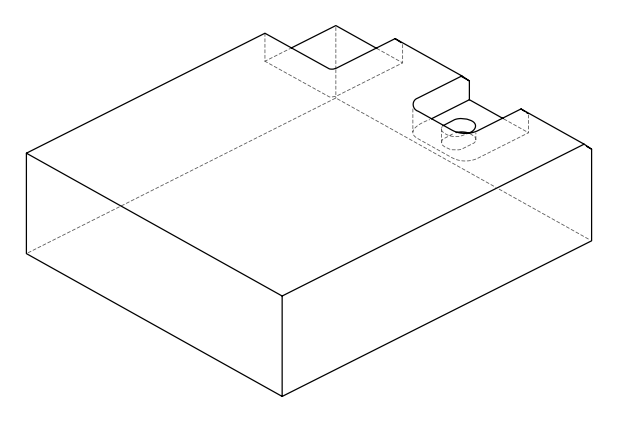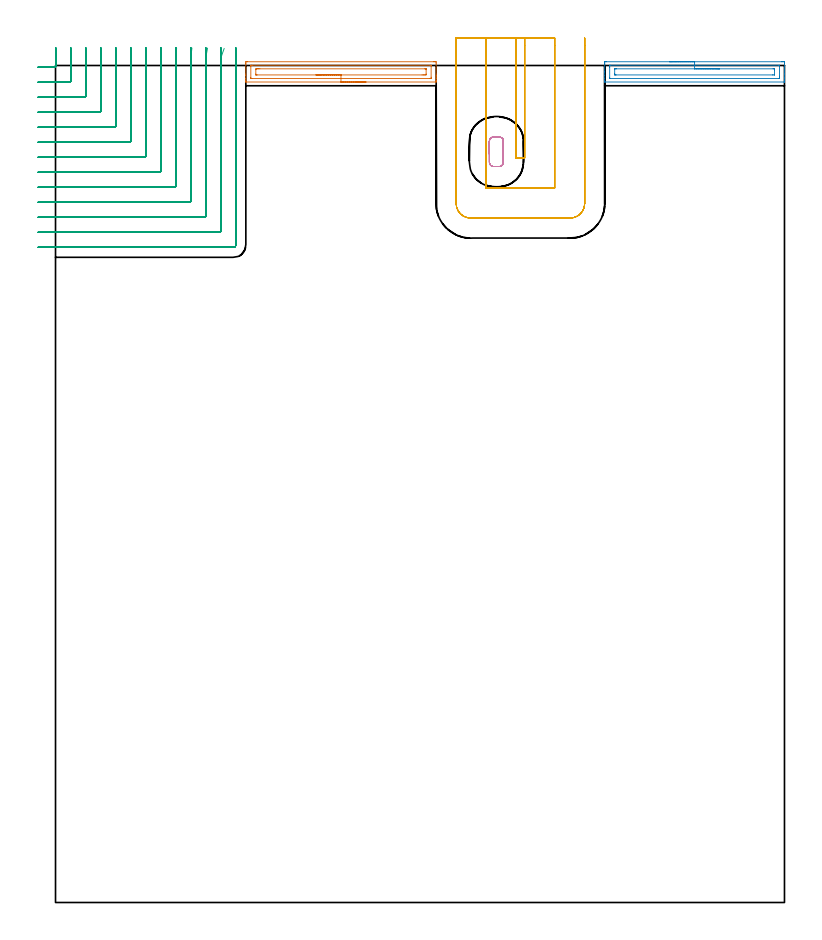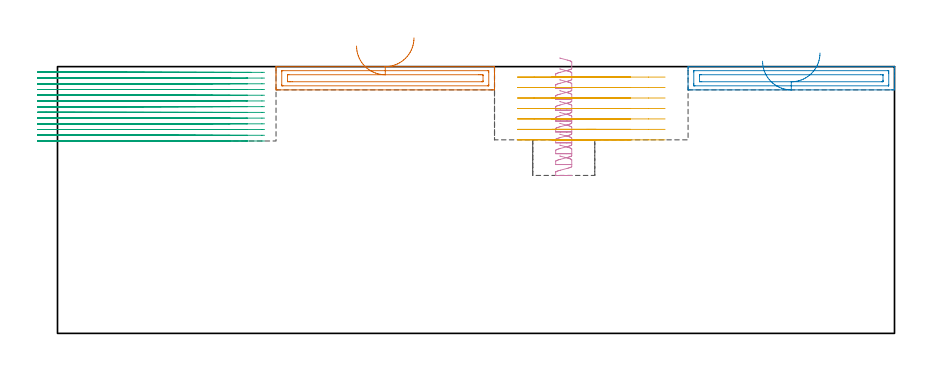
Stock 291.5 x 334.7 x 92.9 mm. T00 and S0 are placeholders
(PLAN: 5 operations, 2 tool changes, 46.8 min)
(1 AREA_MILL | FG_CHAMFER_SURFACE | UGT0205_001 | 2.05 min | 2825 mm3)
(2 AREA_MILL_1 | FG_CHAMFER_SURFACE_1 | UGT0205_001 | 1.95 min | 2523 mm3)
(3 MILL_CORNER_NOTCH_RECTANGULAR | CORNER_NOTCH_RECTANGULAR | NXT0201_009 | Follow Part, ap 2, ae 75% | 33.16 min | 150897 mm3)
(4 MILL_RECTANGULAR_POCKET | POCKET_RECTANGULAR_STRAIGHT | UGT0201_008 | Follow Part, ap 4, ae 75% | 1.72 min | 19701 mm3)
(5 MILL_SLOT | SLOT_PARTIAL_RECTANGULAR | UGT0201_008 | Follow Part, ap 4, ae 75% | 7.93 min | 102936 mm3)
(TOOL UGT0205_001 | Chamfer Mill 20 x 3 x 45 deg. | D20 FL50 Z2)
(TOOL NXT0201_009 | ENDMILL 8mm [2P460-0800-NA 1630] | D8 FL26 Z6)
(TOOL UGT0201_008 | End Mill 16 mm | D16 FL32 Z4)
(OP 1 AREA_MILL)
G17 G21 G94 G90
T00 M6
G54
G17 G0 G90 X124.15 Y328.1 S1061 M3
G43 Z102.9 H0
G94 G1 X124.112 Z102.028 F250.
X123.998 Z101.164
X123.809 Z100.312
X123.547 Z99.48
X123.213 Z98.674
X122.81 Z97.9
X122.342 Z97.164
X121.81 Z96.472
X121.221 Z95.829
X120.578 Z95.24
X119.886 Z94.708
X119.15 Z94.24
X118.376 Z93.837
X117.57 Z93.503
X116.738 Z93.241
X115.886 Z93.052
X115.022 Z92.938
X114.15 Z92.9
X76.25
X76.11 Y328.103 Z92.888
X76.107 Y328.121 Z92.87
X76.1 Y328.442 Z92.557
Y328.898 Z92.101
Y329.494 Z91.501
Y330.677 Z90.32
Y331.264 Z89.729
Y335.398 Z85.599
X76.103 Y335.692 Z85.305
X76.108 Y336.191 Z84.806
X76.19 Y336.194 Z84.803
X76.696 Y336.2 Z84.8
X151.093
X151.604 Y336.199 Z84.801
X152.11 Y336.194 Z84.803
X152.192 Y336.191 Z84.806
X152.2 Y335.692 Z85.305
Y331.264 Z89.729
Y330.677 Z90.32
Y330.379 Z90.617
Y329.791 Z91.205
Y329.494 Z91.501
Y328.898 Z92.101
Y328.608 Z92.391
Y328.441 Z92.558
X152.193 Y328.121 Z92.87
X152.19 Y328.103 Z92.888
X152.05 Y328.1 Z92.9
X114.15
Y329.514 Z91.486
X78.458
X78.259 Y329.516 Z91.484
X78.16 Y329.519 Z91.481
X78.117 Y329.521 Z91.479
X78.11 Y329.548 Z91.452
X78.105 Y329.641 Z91.359
X78.101 Y329.87 Z91.13
Y334.297 Z86.703
X78.107 Y334.674 Z86.326
X78.11 Y334.776 Z86.224
X78.154 Y334.779 Z86.221
X78.262 Y334.783 Z86.217
X78.479 Y334.786 Z86.214
X78.5
X149.842
X150.041 Y334.784 Z86.216
X150.14 Y334.781 Z86.219
X150.183 Y334.779 Z86.221
X150.19 Y334.752 Z86.248
X150.195 Y334.659 Z86.341
X150.199 Y334.43 Z86.57
Y330.003 Z90.997
X150.193 Y329.626 Z91.374
X150.19 Y329.524 Z91.476
X150.146 Y329.521 Z91.479
X150.038 Y329.517 Z91.483
X149.821 Y329.514 Z91.486
X149.8
X114.15
Y330.928 Z90.072
X80.601 Y330.929 Z90.071
X80.263 Y330.93 Z90.07
X80.151 Y330.933 Z90.067
X80.118 Y330.935 Z90.065
X80.11 Y330.995 Z90.005
X80.104 Y331.103 Z89.897
X80.101 Y331.264 Z89.736
Y333.035 Z87.965
X80.102 Y333.195 Z87.805
X80.11 Y333.353 Z87.647
X80.263 Y333.364 Z87.636
X80.818 Y333.37 Z87.63
X81.155 Y333.371 Z87.629
X81.708
X147.699
X148.037 Y333.369 Z87.631
X148.149 Y333.367 Z87.633
X148.182 Y333.365 Z87.635
X148.19 Y333.304 Z87.696
X148.196 Y333.197 Z87.803
X148.199 Y333.035 Z87.965
Y331.264 Z89.736
X148.198 Y331.105 Z89.895
X148.19 Y330.947 Z90.053
X148.037 Y330.935 Z90.065
X147.482 Y330.93 Z90.07
X147.145 Y330.929 Z90.071
X146.592 Y330.928 Z90.072
X114.15
X113.278 Z90.11
X112.414 Z90.223
X111.562 Z90.412
X110.73 Z90.675
X109.924 Z91.008
X109.15 Z91.411
X108.414 Z91.88
X107.722 Z92.411
X107.079 Z93.
X106.49 Z93.644
X105.958 Z94.336
X105.49 Z95.072
X105.087 Z95.845
X104.753 Z96.651
X104.491 Z97.483
X104.302 Z98.335
X104.188 Z99.2
X104.15 Z100.072
G0 Z102.9
M5
M2
(OP 2 AREA_MILL_1)
G17 G21 G94 G90
T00 M6
G54
G17 G0 G90 X245.55 Y336.2 S1061 M3
G43 Z102.9 H0
Z94.8
G94 G1 X245.588 Z93.928 F250.
X245.702 Z93.064
X245.891 Z92.212
X246.153 Z91.38
X246.487 Z90.574
X246.89 Z89.8
X247.358 Z89.064
X247.89 Z88.372
X248.479 Z87.729
X249.122 Z87.14
X249.814 Z86.609
X250.55 Z86.14
X251.324 Z85.737
X252.13 Z85.403
X252.962 Z85.141
X253.813 Z84.952
X254.678 Z84.838
X255.55 Z84.8
X290.357
X290.87 Y336.199 Z84.801
X291.378 Y336.195 Z84.803
X291.491 Y336.192 Z84.806
X291.5 Y335.692 Z85.305
Y331.264 Z89.73
Y329.855 Z91.141
Y329.494 Z91.502
Y328.77 Z92.229
Y328.515 Z92.485
X291.492 Y328.126 Z92.866
X291.49 Y328.103 Z92.888
X291.317 Y328.1 Z92.9
X219.782
X219.61 Y328.103 Z92.888
X219.608 Y328.126 Z92.866
X219.6 Y328.515 Z92.485
Y328.77 Z92.229
Y329.494 Z91.502
Y330.741 Z90.256
Y332.148 Z88.848
Y335.43 Z85.567
X219.603 Y335.692 Z85.305
X219.609 Y336.192 Z84.806
X219.722 Y336.195 Z84.803
X220.23 Y336.2 Z84.8
X255.55
Y334.786 Z86.214
X289.3
X289.409 Y334.785 Z86.215
X289.463 Y334.782 Z86.218
X289.483 Y334.78 Z86.22
X289.49 Y334.748 Z86.252
X289.499 Y334.334 Z86.666
X289.5 Y330.379 Z90.621
X289.499 Y329.966 Z91.034
X289.49 Y329.552 Z91.448
X289.482 Y329.52 Z91.48
X289.463 Y329.518 Z91.482
X289.409 Y329.515 Z91.485
X289.3 Y329.514 Z91.486
X289.082
X221.8
X221.691 Y329.515 Z91.485
X221.637 Y329.518 Z91.482
X221.617 Y329.52 Z91.48
X221.61 Y329.552 Z91.448
X221.601 Y329.966 Z91.034
X221.6 Y333.921 Z87.079
X221.601 Y334.334 Z86.666
X221.61 Y334.748 Z86.252
X221.617 Y334.78 Z86.22
X221.637 Y334.782 Z86.218
X221.691 Y334.785 Z86.215
X221.8 Y334.786 Z86.214
X222.018
X255.55
Y333.372 Z87.628
X286.954 Y333.371 Z87.629
X287.294 Y333.37 Z87.63
X287.406 Y333.368 Z87.632
X287.487 Y333.365 Z87.635
X287.493 Y333.24 Z87.76
X287.498 Y333.035 Z87.965
X287.5 Y332.831 Z88.169
X287.499 Y331.061 Z89.939
X287.495 Y330.992 Z90.008
X287.49 Y330.943 Z90.057
X287.461 Y330.935 Z90.065
X287.294 Y330.933 Z90.067
X286.738 Y330.929 Z90.071
X224.146
X223.806 Y330.93 Z90.07
X223.694 Y330.932 Z90.068
X223.613 Y330.935 Z90.065
X223.607 Y331.06 Z89.94
X223.602 Y331.264 Z89.736
X223.6 Y331.469 Z89.531
X223.601 Y333.239 Z87.761
X223.605 Y333.308 Z87.692
X223.61 Y333.357 Z87.643
X223.639 Y333.365 Z87.635
X223.806 Y333.367 Z87.633
X224.362 Y333.371 Z87.629
X255.55 Y333.372 Z87.628
X256.422 Z87.667
X257.286 Z87.78
X258.138 Z87.969
X258.97 Z88.232
X259.776 Z88.565
X260.55 Z88.968
X261.286 Z89.437
X261.978 Z89.968
X262.621 Z90.557
X263.21 Z91.201
X263.741 Z91.893
X264.21 Z92.628
X264.613 Z93.402
X264.947 Z94.208
X265.209 Z95.04
X265.398 Z95.892
X265.512 Z96.757
X265.55 Z97.628
G0 Z102.9
M5
M2
(OP 3 MILL_CORNER_NOTCH_RECTANGULAR)
G17 G21 G94 G90
T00 M6
G54
G17 G0 G90 X-7. Y334. S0 M3
G43 Z102.9 H1
Z90.908
G94 G1 X-4. F250.
X-0.295 F500.
G3 X0.1 Y334.395 R0.4
G1 Y336.692
G2 X0.128 Y338.7 R72.
G1 X0.212 Y341.699 F250.
G0 Z102.9
X-7. Y328.
Z90.908
G1 X-4.
X5.705 F500.
G3 X6.1 Y328.395 R0.4
G1 Y336.692
G2 X6.131 Y338.7 R66.
G1 X6.222 Y341.699 F250.
G0 Z102.9
X-7. Y322.
Z90.908
G1 X-4.
X11.704 F500.
G3 X12.1 Y322.396 R0.4
G1 Y336.692
G2 X12.134 Y338.7 R60.
G1 X12.234 Y341.698 F250.
G0 Z102.9
X-7. Y316.
Z90.908
G1 X-4.
X17.704 F500.
G3 X18.1 Y316.396 R0.4
G1 Y336.692
G2 X18.137 Y338.7 R54.
G1 X18.249 Y341.698 F250.
G0 Z102.9
X-7. Y310.
Z90.908
G1 X-4.
X23.704 F500.
G3 X24.1 Y310.396 R0.4
G1 Y336.692
G2 X24.142 Y338.7 R48.
G1 X24.268 Y341.697 F250.
G0 Z102.9
X-7. Y304.
Z90.908
G1 X-4.
X29.704 F500.
G3 X30.1 Y304.396 R0.4
G1 Y336.692
G2 X30.148 Y338.7 R42.
G1 X30.292 Y341.697 F250.
G0 Z102.9
X-7. Y298.
Z90.908
G1 X-4.
X35.704 F500.
G3 X36.1 Y298.396 R0.4
G1 Y336.692
G2 X36.156 Y338.7 R36.
G1 X36.323 Y341.695 F250.
G0 Z102.9
X-7. Y292.
Z90.908
G1 X-4.
X41.703 F500.
G3 X42.1 Y292.397 R0.4
G1 Y336.692
G2 X42.167 Y338.7 R30.
G1 X42.368 Y341.693 F250.
G0 Z102.9
X-7. Y286.
Z90.908
G1 X-4.
X47.703 F500.
G3 X48.1 Y286.397 R0.4
G1 Y336.692
G2 X48.184 Y338.7 R24.
G1 X48.435 Y341.689 F250.
G0 Z102.9
X-7. Y280.
Z90.908
G1 X-4.
X53.703 F500.
G3 X54.1 Y280.397 R0.4
G1 Y336.692
G2 X54.212 Y338.7 R18.
G1 X54.547 Y341.681 F250.
G0 Z102.9
X-7. Y274.
Z90.908
G1 X-4.
X59.703 F500.
G3 X60.1 Y274.397 R0.4
G1 Y336.692
G2 X60.269 Y338.7 R12.
G1 X60.771 Y341.658 F250.
G0 Z102.9
X-7. Y268.
Z90.908
G1 X-4.
X65.703 F500.
G3 X66.1 Y268.397 R0.4
G1 Y336.692
G2 X66.446 Y338.7 R6.
G1 X67.45 Y341.527 F250.
G0 Z102.9
X-7. Y262.
Z90.908
G1 X-4.
X71.2 F500.
G3 X72.1 Y262.9 R0.9
G1 Y336.692
Y339.692 F250.
G0 Z102.9
X-7. Y334.
Z88.915
G1 X-4.
X-0.295 F500.
G3 X0.1 Y334.395 R0.4
G1 Y338.435
Y338.7
X0.112 Y341.7 F250.
G0 Z102.9
X-7. Y328.
Z88.915
G1 X-4.
X5.705 F500.
G3 X6.1 Y328.395 R0.4
G1 Y338.435
X6.101 Y338.7
X6.113 Y341.7 F250.
G0 Z102.9
X-7. Y322.
Z88.915
G1 X-4.
X11.704 F500.
G3 X12.1 Y322.396 R0.4
G1 Y338.435
X12.101 Y338.7
X12.114 Y341.7 F250.
G0 Z102.9
X-7. Y316.
Z88.915
G1 X-4.
X17.704 F500.
G3 X18.1 Y316.396 R0.4
G1 Y338.435
X18.101 Y338.7
X18.115 Y341.7 F250.
G0 Z102.9
X-7. Y310.
Z88.915
G1 X-4.
X23.704 F500.
G3 X24.1 Y310.396 R0.4
G1 Y338.435
X24.101 Y338.7
X24.117 Y341.7 F250.
G0 Z102.9
X-7. Y304.
Z88.915
G1 X-4.
X29.704 F500.
G3 X30.1 Y304.396 R0.4
G1 Y338.435
X30.101 Y338.7
X30.12 Y341.7 F250.
G0 Z102.9
X-7. Y298.
Z88.915
G1 X-4.
X35.704 F500.
G3 X36.1 Y298.396 R0.4
G1 Y338.435
X36.101 Y338.7
X36.123 Y341.7 F250.
G0 Z102.9
X-7. Y292.
Z88.915
G1 X-4.
X41.703 F500.
G3 X42.1 Y292.397 R0.4
G1 Y338.435
G2 X42.101 Y338.7 R30.
G1 X42.128 Y341.7 F250.
G0 Z102.9
X-7. Y286.
Z88.915
G1 X-4.
X47.703 F500.
G3 X48.1 Y286.397 R0.4
G1 Y338.435
G2 X48.101 Y338.7 R24.
G1 X48.135 Y341.7 F250.
G0 Z102.9
X-7. Y280.
Z88.915
G1 X-4.
X53.703 F500.
G3 X54.1 Y280.397 R0.4
G1 Y338.435
G2 X54.102 Y338.7 R18.
G1 X54.146 Y341.7 F250.
G0 Z102.9
X-7. Y274.
Z88.915
G1 X-4.
X59.703 F500.
G3 X60.1 Y274.397 R0.4
G1 Y338.435
G2 X60.103 Y338.7 R12.
G1 X60.169 Y341.699 F250.
G0 Z102.9
X-7. Y268.
Z88.915
G1 X-4.
X65.703 F500.
G3 X66.1 Y268.397 R0.4
G1 Y338.435
G2 X66.106 Y338.7 R6.
G1 X66.239 Y341.697 F250.
G0 Z102.9
X-7. Y262.
Z88.915
G1 X-4.
X71.2 F500.
G3 X72.1 Y262.9 R0.9
G1 Y338.435
Y341.435 F250.
G0 Z102.9
X-7. Y334.
Z86.923
G1 X-4.
X-0.295 F500.
G3 X0.1 Y334.395 R0.4
G1 Y338.7
Y341.7 F250.
G0 Z102.9
X-7. Y328.
Z86.923
G1 X-4.
X5.705 F500.
G3 X6.1 Y328.395 R0.4
G1 Y338.7
Y341.7 F250.
G0 Z102.9
X-7. Y322.
Z86.923
G1 X-4.
X11.704 F500.
G3 X12.1 Y322.396 R0.4
G1 Y338.7
Y341.7 F250.
G0 Z102.9
X-7. Y316.
Z86.923
G1 X-4.
X17.704 F500.
G3 X18.1 Y316.396 R0.4
G1 Y338.7
Y341.7 F250.
G0 Z102.9
X-7. Y310.
Z86.923
G1 X-4.
X23.704 F500.
G3 X24.1 Y310.396 R0.4
G1 Y338.7
Y341.7 F250.
G0 Z102.9
X-7. Y304.
Z86.923
G1 X-4.
X29.704 F500.
G3 X30.1 Y304.396 R0.4
G1 Y338.7
Y341.7 F250.
G0 Z102.9
X-7. Y298.
Z86.923
G1 X-4.
X35.704 F500.
G3 X36.1 Y298.396 R0.4
G1 Y338.7
Y341.7 F250.
G0 Z102.9
X-7. Y292.
Z86.923
G1 X-4.
X41.703 F500.
G3 X42.1 Y292.397 R0.4
G1 Y338.7
Y341.7 F250.
G0 Z102.9
X-7. Y286.
Z86.923
G1 X-4.
X47.703 F500.
G3 X48.1 Y286.397 R0.4
G1 Y338.7
Y341.7 F250.
G0 Z102.9
X-7. Y280.
Z86.923
G1 X-4.
X53.703 F500.
G3 X54.1 Y280.397 R0.4
G1 Y338.7
Y341.7 F250.
G0 Z102.9
X-7. Y274.
Z86.923
G1 X-4.
X59.703 F500.
G3 X60.1 Y274.397 R0.4
G1 Y338.7
Y341.7 F250.
G0 Z102.9
X-7. Y268.
Z86.923
G1 X-4.
X65.703 F500.
G3 X66.1 Y268.397 R0.4
G1 Y338.7
Y341.7 F250.
G0 Z102.9
X-7. Y262.
Z86.923
G1 X-4.
X71.2 F500.
G3 X72.1 Y262.9 R0.9
G1 Y338.7
Y341.7 F250.
G0 Z102.9
X-7. Y334.
Z84.931
G1 X-4.
X-0.295 F500.
G3 X0.1 Y334.395 R0.4
G1 Y338.7
Y341.7 F250.
G0 Z102.9
X-7. Y328.
Z84.931
G1 X-4.
X5.705 F500.
G3 X6.1 Y328.395 R0.4
G1 Y338.7
Y341.7 F250.
G0 Z102.9
X-7. Y322.
Z84.931
G1 X-4.
X11.704 F500.
G3 X12.1 Y322.396 R0.4
G1 Y338.7
Y341.7 F250.
G0 Z102.9
X-7. Y316.
Z84.931
G1 X-4.
X17.704 F500.
G3 X18.1 Y316.396 R0.4
G1 Y338.7
Y341.7 F250.
G0 Z102.9
X-7. Y310.
Z84.931
G1 X-4.
X23.704 F500.
G3 X24.1 Y310.396 R0.4
G1 Y338.7
Y341.7 F250.
G0 Z102.9
X-7. Y304.
Z84.931
G1 X-4.
X29.704 F500.
G3 X30.1 Y304.396 R0.4
G1 Y338.7
Y341.7 F250.
G0 Z102.9
X-7. Y298.
Z84.931
G1 X-4.
X35.704 F500.
G3 X36.1 Y298.396 R0.4
G1 Y338.7
Y341.7 F250.
G0 Z102.9
X-7. Y292.
Z84.931
G1 X-4.
X41.703 F500.
G3 X42.1 Y292.397 R0.4
G1 Y338.7
Y341.7 F250.
G0 Z102.9
X-7. Y286.
Z84.931
G1 X-4.
X47.703 F500.
G3 X48.1 Y286.397 R0.4
G1 Y338.7
Y341.7 F250.
G0 Z102.9
X-7. Y280.
Z84.931
G1 X-4.
X53.703 F500.
G3 X54.1 Y280.397 R0.4
G1 Y338.7
Y341.7 F250.
G0 Z102.9
X-7. Y274.
Z84.931
G1 X-4.
X59.703 F500.
G3 X60.1 Y274.397 R0.4
G1 Y338.7
Y341.7 F250.
G0 Z102.9
X-7. Y268.
Z84.931
G1 X-4.
X65.703 F500.
G3 X66.1 Y268.397 R0.4
G1 Y338.7
Y341.7 F250.
G0 Z102.9
X-7. Y262.
Z84.931
G1 X-4.
X71.2 F500.
G3 X72.1 Y262.9 R0.9
G1 Y338.7
Y341.7 F250.
G0 Z102.9
X-7. Y334.
Z82.938
G1 X-4.
X-0.295 F500.
G3 X0.1 Y334.395 R0.4
G1 Y338.7
Y341.7 F250.
G0 Z102.9
X-7. Y328.
Z82.938
G1 X-4.
X5.705 F500.
G3 X6.1 Y328.395 R0.4
G1 Y338.7
Y341.7 F250.
G0 Z102.9
X-7. Y322.
Z82.938
G1 X-4.
X11.704 F500.
G3 X12.1 Y322.396 R0.4
G1 Y338.7
Y341.7 F250.
G0 Z102.9
X-7. Y316.
Z82.938
G1 X-4.
X17.704 F500.
G3 X18.1 Y316.396 R0.4
G1 Y338.7
Y341.7 F250.
G0 Z102.9
X-7. Y310.
Z82.938
G1 X-4.
X23.704 F500.
G3 X24.1 Y310.396 R0.4
G1 Y338.7
Y341.7 F250.
G0 Z102.9
X-7. Y304.
Z82.938
G1 X-4.
X29.704 F500.
G3 X30.1 Y304.396 R0.4
G1 Y338.7
Y341.7 F250.
G0 Z102.9
X-7. Y298.
Z82.938
G1 X-4.
X35.703 F500.
G3 X36.1 Y298.397 R0.4
G1 Y338.7
Y341.7 F250.
G0 Z102.9
X-7. Y292.
Z82.938
G1 X-4.
X41.703 F500.
G3 X42.1 Y292.397 R0.4
G1 Y338.7
Y341.7 F250.
G0 Z102.9
X-7. Y286.
Z82.938
G1 X-4.
X47.703 F500.
G3 X48.1 Y286.397 R0.4
G1 Y338.7
Y341.7 F250.
G0 Z102.9
X-7. Y280.
Z82.938
G1 X-4.
X53.703 F500.
G3 X54.1 Y280.397 R0.4
G1 Y338.7
Y341.7 F250.
G0 Z102.9
X-7. Y274.
Z82.938
G1 X-4.
X59.703 F500.
G3 X60.1 Y274.397 R0.4
G1 Y338.7
Y341.7 F250.
G0 Z102.9
X-7. Y268.
Z82.938
G1 X-4.
X65.703 F500.
G3 X66.1 Y268.397 R0.4
G1 Y338.7
Y341.7 F250.
G0 Z102.9
X-7. Y262.
Z82.938
G1 X-4.
X71.2 F500.
G3 X72.1 Y262.9 R0.9
G1 Y338.7
Y341.7 F250.
G0 Z102.9
X-7. Y334.
Z80.946
G1 X-4.
X-0.295 F500.
G3 X0.1 Y334.395 R0.4
G1 Y338.7
Y341.7 F250.
G0 Z102.9
X-7. Y328.
Z80.946
G1 X-4.
X5.705 F500.
G3 X6.1 Y328.395 R0.4
G1 Y338.7
Y341.7 F250.
G0 Z102.9
X-7. Y322.
Z80.946
G1 X-4.
X11.704 F500.
G3 X12.1 Y322.396 R0.4
G1 Y338.7
Y341.7 F250.
G0 Z102.9
X-7. Y316.
Z80.946
G1 X-4.
X17.704 F500.
G3 X18.1 Y316.396 R0.4
G1 Y338.7
Y341.7 F250.
G0 Z102.9
X-7. Y310.
Z80.946
G1 X-4.
X23.704 F500.
G3 X24.1 Y310.396 R0.4
G1 Y338.7
Y341.7 F250.
G0 Z102.9
X-7. Y304.
Z80.946
G1 X-4.
X29.704 F500.
G3 X30.1 Y304.396 R0.4
G1 Y338.7
Y341.7 F250.
G0 Z102.9
X-7. Y298.
Z80.946
G1 X-4.
X35.703 F500.
G3 X36.1 Y298.397 R0.4
G1 Y338.7
Y341.7 F250.
G0 Z102.9
X-7. Y292.
Z80.946
G1 X-4.
X41.703 F500.
G3 X42.1 Y292.397 R0.4
G1 Y338.7
Y341.7 F250.
G0 Z102.9
X-7. Y286.
Z80.946
G1 X-4.
X47.703 F500.
G3 X48.1 Y286.397 R0.4
G1 Y338.7
Y341.7 F250.
G0 Z102.9
X-7. Y280.
Z80.946
G1 X-4.
X53.703 F500.
G3 X54.1 Y280.397 R0.4
G1 Y338.7
Y341.7 F250.
G0 Z102.9
X-7. Y274.
Z80.946
G1 X-4.
X59.703 F500.
G3 X60.1 Y274.397 R0.4
G1 Y338.7
Y341.7 F250.
G0 Z102.9
X-7. Y268.
Z80.946
G1 X-4.
X65.703 F500.
G3 X66.1 Y268.397 R0.4
G1 Y338.7
Y341.7 F250.
G0 Z102.9
X-7. Y262.
Z80.946
G1 X-4.
X71.2 F500.
G3 X72.1 Y262.9 R0.9
G1 Y338.7
Y341.7 F250.
G0 Z102.9
X-7. Y334.
Z78.954
G1 X-4.
X-0.295 F500.
G3 X0.1 Y334.395 R0.4
G1 Y338.7
Y341.7 F250.
G0 Z102.9
X-7. Y328.
Z78.954
G1 X-4.
X5.705 F500.
G3 X6.1 Y328.395 R0.4
G1 Y338.7
Y341.7 F250.
G0 Z102.9
X-7. Y322.
Z78.954
G1 X-4.
X11.704 F500.
G3 X12.1 Y322.396 R0.4
G1 Y338.7
Y341.7 F250.
G0 Z102.9
X-7. Y316.
Z78.954
G1 X-4.
X17.704 F500.
G3 X18.1 Y316.396 R0.4
G1 Y338.7
Y341.7 F250.
G0 Z102.9
X-7. Y310.
Z78.954
G1 X-4.
X23.704 F500.
G3 X24.1 Y310.396 R0.4
G1 Y338.7
Y341.7 F250.
G0 Z102.9
X-7. Y304.
Z78.954
G1 X-4.
X29.704 F500.
G3 X30.1 Y304.396 R0.4
G1 Y338.7
Y341.7 F250.
G0 Z102.9
X-7. Y298.
Z78.954
G1 X-4.
X35.703 F500.
G3 X36.1 Y298.397 R0.4
G1 Y338.7
Y341.7 F250.
G0 Z102.9
X-7. Y292.
Z78.954
G1 X-4.
X41.703 F500.
G3 X42.1 Y292.397 R0.4
G1 Y338.7
Y341.7 F250.
G0 Z102.9
X-7. Y286.
Z78.954
G1 X-4.
X47.703 F500.
G3 X48.1 Y286.397 R0.4
G1 Y338.7
Y341.7 F250.
G0 Z102.9
X-7. Y280.
Z78.954
G1 X-4.
X53.703 F500.
G3 X54.1 Y280.397 R0.4
G1 Y338.7
Y341.7 F250.
G0 Z102.9
X-7. Y274.
Z78.954
G1 X-4.
X59.703 F500.
G3 X60.1 Y274.397 R0.4
G1 Y338.7
Y341.7 F250.
G0 Z102.9
X-7. Y268.
Z78.954
G1 X-4.
X65.703 F500.
G3 X66.1 Y268.397 R0.4
G1 Y338.7
Y341.7 F250.
G0 Z102.9
X-7. Y262.
Z78.954
G1 X-4.
X71.2 F500.
G3 X72.1 Y262.9 R0.9
G1 Y338.7
Y341.7 F250.
G0 Z102.9
X-7. Y334.
Z76.962
G1 X-4.
X-0.295 F500.
G3 X0.1 Y334.395 R0.4
G1 Y338.7
Y341.7 F250.
G0 Z102.9
X-7. Y328.
Z76.962
G1 X-4.
X5.705 F500.
G3 X6.1 Y328.395 R0.4
G1 Y338.7
Y341.7 F250.
G0 Z102.9
X-7. Y322.
Z76.962
G1 X-4.
X11.704 F500.
G3 X12.1 Y322.396 R0.4
G1 Y338.7
Y341.7 F250.
G0 Z102.9
X-7. Y316.
Z76.962
G1 X-4.
X17.704 F500.
G3 X18.1 Y316.396 R0.4
G1 Y338.7
Y341.7 F250.
G0 Z102.9
X-7. Y310.
Z76.962
G1 X-4.
X23.704 F500.
G3 X24.1 Y310.396 R0.4
G1 Y338.7
Y341.7 F250.
G0 Z102.9
X-7. Y304.
Z76.962
G1 X-4.
X29.704 F500.
G3 X30.1 Y304.396 R0.4
G1 Y338.7
Y341.7 F250.
G0 Z102.9
X-7. Y298.
Z76.962
G1 X-4.
X35.703 F500.
G3 X36.1 Y298.397 R0.4
G1 Y338.7
Y341.7 F250.
G0 Z102.9
X-7. Y292.
Z76.962
G1 X-4.
X41.703 F500.
G3 X42.1 Y292.397 R0.4
G1 Y338.7
Y341.7 F250.
G0 Z102.9
X-7. Y286.
Z76.962
G1 X-4.
X47.703 F500.
G3 X48.1 Y286.397 R0.4
G1 Y338.7
Y341.7 F250.
G0 Z102.9
X-7. Y280.
Z76.962
G1 X-4.
X53.703 F500.
G3 X54.1 Y280.397 R0.4
G1 Y338.7
Y341.7 F250.
G0 Z102.9
X-7. Y274.
Z76.962
G1 X-4.
X59.703 F500.
G3 X60.1 Y274.397 R0.4
G1 Y338.7
Y341.7 F250.
G0 Z102.9
X-7. Y268.
Z76.962
G1 X-4.
X65.703 F500.
G3 X66.1 Y268.397 R0.4
G1 Y338.7
Y341.7 F250.
G0 Z102.9
X-7. Y262.
Z76.962
G1 X-4.
X71.2 F500.
G3 X72.1 Y262.9 R0.9
G1 Y338.7
Y341.7 F250.
G0 Z102.9
X-7. Y334.
Z74.969
G1 X-4.
X-0.295 F500.
G3 X0.1 Y334.395 R0.4
G1 Y338.7
Y341.7 F250.
G0 Z102.9
X-7. Y328.
Z74.969
G1 X-4.
X5.705 F500.
G3 X6.1 Y328.395 R0.4
G1 Y338.7
Y341.7 F250.
G0 Z102.9
X-7. Y322.
Z74.969
G1 X-4.
X11.704 F500.
G3 X12.1 Y322.396 R0.4
G1 Y338.7
Y341.7 F250.
G0 Z102.9
X-7. Y316.
Z74.969
G1 X-4.
X17.704 F500.
G3 X18.1 Y316.396 R0.4
G1 Y338.7
Y341.7 F250.
G0 Z102.9
X-7. Y310.
Z74.969
G1 X-4.
X23.704 F500.
G3 X24.1 Y310.396 R0.4
G1 Y338.7
Y341.7 F250.
G0 Z102.9
X-7. Y304.
Z74.969
G1 X-4.
X29.704 F500.
G3 X30.1 Y304.396 R0.4
G1 Y338.7
Y341.7 F250.
G0 Z102.9
X-7. Y298.
Z74.969
G1 X-4.
X35.703 F500.
G3 X36.1 Y298.397 R0.4
G1 Y338.7
Y341.7 F250.
G0 Z102.9
X-7. Y292.
Z74.969
G1 X-4.
X41.703 F500.
G3 X42.1 Y292.397 R0.4
G1 Y338.7
Y341.7 F250.
G0 Z102.9
X-7. Y286.
Z74.969
G1 X-4.
X47.703 F500.
G3 X48.1 Y286.397 R0.4
G1 Y338.7
Y341.7 F250.
G0 Z102.9
X-7. Y280.
Z74.969
G1 X-4.
X53.703 F500.
G3 X54.1 Y280.397 R0.4
G1 Y338.7
Y341.7 F250.
G0 Z102.9
X-7. Y274.
Z74.969
G1 X-4.
X59.703 F500.
G3 X60.1 Y274.397 R0.4
G1 Y338.7
Y341.7 F250.
G0 Z102.9
X-7. Y268.
Z74.969
G1 X-4.
X65.703 F500.
G3 X66.1 Y268.397 R0.4
G1 Y338.7
Y341.7 F250.
G0 Z102.9
X-7. Y262.
Z74.969
G1 X-4.
X71.2 F500.
G3 X72.1 Y262.9 R0.9
G1 Y338.7
Y341.7 F250.
G0 Z102.9
X-7. Y334.
Z72.977
G1 X-4.
X-0.295 F500.
G3 X0.1 Y334.395 R0.4
G1 Y338.7
Y341.7 F250.
G0 Z102.9
X-7. Y328.
Z72.977
G1 X-4.
X5.705 F500.
G3 X6.1 Y328.395 R0.4
G1 Y338.7
Y341.7 F250.
G0 Z102.9
X-7. Y322.
Z72.977
G1 X-4.
X11.704 F500.
G3 X12.1 Y322.396 R0.4
G1 Y338.7
Y341.7 F250.
G0 Z102.9
X-7. Y316.
Z72.977
G1 X-4.
X17.704 F500.
G3 X18.1 Y316.396 R0.4
G1 Y338.7
Y341.7 F250.
G0 Z102.9
X-7. Y310.
Z72.977
G1 X-4.
X23.704 F500.
G3 X24.1 Y310.396 R0.4
G1 Y338.7
Y341.7 F250.
G0 Z102.9
X-7. Y304.
Z72.977
G1 X-4.
X29.704 F500.
G3 X30.1 Y304.396 R0.4
G1 Y338.7
Y341.7 F250.
G0 Z102.9
X-7. Y298.
Z72.977
G1 X-4.
X35.703 F500.
G3 X36.1 Y298.397 R0.4
G1 Y338.7
Y341.7 F250.
G0 Z102.9
X-7. Y292.
Z72.977
G1 X-4.
X41.703 F500.
G3 X42.1 Y292.397 R0.4
G1 Y338.7
Y341.7 F250.
G0 Z102.9
X-7. Y286.
Z72.977
G1 X-4.
X47.703 F500.
G3 X48.1 Y286.397 R0.4
G1 Y338.7
Y341.7 F250.
G0 Z102.9
X-7. Y280.
Z72.977
G1 X-4.
X53.703 F500.
G3 X54.1 Y280.397 R0.4
G1 Y338.7
Y341.7 F250.
G0 Z102.9
X-7. Y274.
Z72.977
G1 X-4.
X59.703 F500.
G3 X60.1 Y274.397 R0.4
G1 Y338.7
Y341.7 F250.
G0 Z102.9
X-7. Y268.
Z72.977
G1 X-4.
X65.703 F500.
G3 X66.1 Y268.397 R0.4
G1 Y338.7
Y341.7 F250.
G0 Z102.9
X-7. Y262.
Z72.977
G1 X-4.
X71.2 F500.
G3 X72.1 Y262.9 R0.9
G1 Y338.7
Y341.7 F250.
G0 Z102.9
X-7. Y334.
Z70.985
G1 X-4.
X-0.295 F500.
G3 X0.1 Y334.395 R0.4
G1 Y338.7
Y341.7 F250.
G0 Z102.9
X-7. Y328.
Z70.985
G1 X-4.
X5.705 F500.
G3 X6.1 Y328.395 R0.4
G1 Y338.7
Y341.7 F250.
G0 Z102.9
X-7. Y322.
Z70.985
G1 X-4.
X11.704 F500.
G3 X12.1 Y322.396 R0.4
G1 Y338.7
Y341.7 F250.
G0 Z102.9
X-7. Y316.
Z70.985
G1 X-4.
X17.704 F500.
G3 X18.1 Y316.396 R0.4
G1 Y338.7
Y341.7 F250.
G0 Z102.9
X-7. Y310.
Z70.985
G1 X-4.
X23.704 F500.
G3 X24.1 Y310.396 R0.4
G1 Y338.7
Y341.7 F250.
G0 Z102.9
X-7. Y304.
Z70.985
G1 X-4.
X29.704 F500.
G3 X30.1 Y304.396 R0.4
G1 Y338.7
Y341.7 F250.
G0 Z102.9
X-7. Y298.
Z70.985
G1 X-4.
X35.703 F500.
G3 X36.1 Y298.397 R0.4
G1 Y338.7
Y341.7 F250.
G0 Z102.9
X-7. Y292.
Z70.985
G1 X-4.
X41.703 F500.
G3 X42.1 Y292.397 R0.4
G1 Y338.7
Y341.7 F250.
G0 Z102.9
X-7. Y286.
Z70.985
G1 X-4.
X47.703 F500.
G3 X48.1 Y286.397 R0.4
G1 Y338.7
Y341.7 F250.
G0 Z102.9
X-7. Y280.
Z70.985
G1 X-4.
X53.703 F500.
G3 X54.1 Y280.397 R0.4
G1 Y338.7
Y341.7 F250.
G0 Z102.9
X-7. Y274.
Z70.985
G1 X-4.
X59.703 F500.
G3 X60.1 Y274.397 R0.4
G1 Y338.7
Y341.7 F250.
G0 Z102.9
X-7. Y268.
Z70.985
G1 X-4.
X65.703 F500.
G3 X66.1 Y268.397 R0.4
G1 Y338.7
Y341.7 F250.
G0 Z102.9
X-7. Y262.
Z70.985
G1 X-4.
X71.2 F500.
G3 X72.1 Y262.9 R0.9
G1 Y338.7
Y341.7 F250.
G0 Z102.9
X-7. Y334.
Z68.992
G1 X-4.
X-0.295 F500.
G3 X0.1 Y334.395 R0.4
G1 Y338.7
Y341.7 F250.
G0 Z102.9
X-7. Y328.
Z68.992
G1 X-4.
X5.705 F500.
G3 X6.1 Y328.395 R0.4
G1 Y338.7
Y341.7 F250.
G0 Z102.9
X-7. Y322.
Z68.992
G1 X-4.
X11.704 F500.
G3 X12.1 Y322.396 R0.4
G1 Y338.7
Y341.7 F250.
G0 Z102.9
X-7. Y316.
Z68.992
G1 X-4.
X17.704 F500.
G3 X18.1 Y316.396 R0.4
G1 Y338.7
Y341.7 F250.
G0 Z102.9
X-7. Y310.
Z68.992
G1 X-4.
X23.704 F500.
G3 X24.1 Y310.396 R0.4
G1 Y338.7
Y341.7 F250.
G0 Z102.9
X-7. Y304.
Z68.992
G1 X-4.
X29.704 F500.
G3 X30.1 Y304.396 R0.4
G1 Y338.7
Y341.7 F250.
G0 Z102.9
X-7. Y298.
Z68.992
G1 X-4.
X35.703 F500.
G3 X36.1 Y298.397 R0.4
G1 Y338.7
Y341.7 F250.
G0 Z102.9
X-7. Y292.
Z68.992
G1 X-4.
X41.703 F500.
G3 X42.1 Y292.397 R0.4
G1 Y338.7
Y341.7 F250.
G0 Z102.9
X-7. Y286.
Z68.992
G1 X-4.
X47.703 F500.
G3 X48.1 Y286.397 R0.4
G1 Y338.7
Y341.7 F250.
G0 Z102.9
X-7. Y280.
Z68.992
G1 X-4.
X53.703 F500.
G3 X54.1 Y280.397 R0.4
G1 Y338.7
Y341.7 F250.
G0 Z102.9
X-7. Y274.
Z68.992
G1 X-4.
X59.703 F500.
G3 X60.1 Y274.397 R0.4
G1 Y338.7
Y341.7 F250.
G0 Z102.9
X-7. Y268.
Z68.992
G1 X-4.
X65.703 F500.
G3 X66.1 Y268.397 R0.4
G1 Y338.7
Y341.7 F250.
G0 Z102.9
X-7. Y262.
Z68.992
G1 X-4.
X71.2 F500.
G3 X72.1 Y262.9 R0.9
G1 Y338.7
Y341.7 F250.
G0 Z102.9
X-7. Y334.
Z67.
G1 X-4.
X-0.295 F500.
G3 X0.1 Y334.395 R0.4
G1 Y338.7
Y341.7 F250.
G0 Z102.9
X-7. Y328.
Z67.
G1 X-4.
X5.705 F500.
G3 X6.1 Y328.395 R0.4
G1 Y338.7
Y341.7 F250.
G0 Z102.9
X-7. Y322.
Z67.
G1 X-4.
X11.704 F500.
G3 X12.1 Y322.396 R0.4
G1 Y338.7
Y341.7 F250.
G0 Z102.9
X-7. Y316.
Z67.
G1 X-4.
X17.704 F500.
G3 X18.1 Y316.396 R0.4
G1 Y338.7
Y341.7 F250.
G0 Z102.9
X-7. Y310.
Z67.
G1 X-4.
X23.704 F500.
G3 X24.1 Y310.396 R0.4
G1 Y338.7
Y341.7 F250.
G0 Z102.9
X-7. Y304.
Z67.
G1 X-4.
X29.704 F500.
G3 X30.1 Y304.396 R0.4
G1 Y338.7
Y341.7 F250.
G0 Z102.9
X-7. Y298.
Z67.
G1 X-4.
X35.703 F500.
G3 X36.1 Y298.397 R0.4
G1 Y338.7
Y341.7 F250.
G0 Z102.9
X-7. Y292.
Z67.
G1 X-4.
X41.703 F500.
G3 X42.1 Y292.397 R0.4
G1 Y338.7
Y341.7 F250.
G0 Z102.9
X-7. Y286.
Z67.
G1 X-4.
X47.703 F500.
G3 X48.1 Y286.397 R0.4
G1 Y338.7
Y341.7 F250.
G0 Z102.9
X-7. Y280.
Z67.
G1 X-4.
X53.703 F500.
G3 X54.1 Y280.397 R0.4
G1 Y338.7
Y341.7 F250.
G0 Z102.9
X-7. Y274.
Z67.
G1 X-4.
X59.703 F500.
G3 X60.1 Y274.397 R0.4
G1 Y338.7
Y341.7 F250.
G0 Z102.9
X-7. Y268.
Z67.
G1 X-4.
X65.703 F500.
G3 X66.1 Y268.397 R0.4
G1 Y338.7
Y341.7 F250.
G0 Z102.9
X-7. Y262.
Z67.
G1 X-4.
X71.2 F500.
G3 X72.1 Y262.9 R0.9
G1 Y338.7
Y341.7 F250.
G0 Z102.9
M5
M2
(OP 4 MILL_RECTANGULAR_POCKET)
G17 G21 G94 G90
T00 M6
G54
G17 G0 G90 X174.884 Y294.333 S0 M3
G43 Z102.9 H0
Z95.9
G94 G1 X175.07 Y294.3 Z95.849 F250.
X177.53 Z95.19
X177.87 Y294.361 Z95.098
X178.19 Y294.489 Z95.005
X178.478 Y294.679 Z94.913
X178.721 Y294.922 Z94.821
X178.911 Y295.21 Z94.728
X179.039 Y295.53 Z94.636
X179.1 Y295.87 Z94.543
Y304.53 Z92.223
X179.039 Y304.87 Z92.13
X178.911 Y305.19 Z92.038
X178.721 Y305.478 Z91.946
X178.478 Y305.721 Z91.853
X178.19 Y305.911 Z91.761
X177.87 Y306.039 Z91.669
X177.53 Y306.1 Z91.576
X175.07 Z90.917
X174.73 Y306.039 Z90.824
X174.41 Y305.911 Z90.732
X174.122 Y305.721 Z90.64
X173.879 Y305.478 Z90.547
X173.689 Y305.19 Z90.455
X173.561 Y304.87 Z90.363
X173.5 Y304.53 Z90.27
Y304.4 Z90.235
Y300.2 Z89.11
Y296. F500.
G3 X175.2 Y294.3 R1.7
G1 X177.4
G3 X179.1 Y296. R1.7
G1 Y304.4
G3 X177.4 Y306.1 R1.7
G1 X175.2
G3 X173.5 Y304.4 R1.7
G1 Y300.2
Y299.2
G0 X174.884 Y294.333 Z92.11
G1 X175.07 Y294.3 Z92.059 F250.
X177.53 Z91.4
X177.87 Y294.361 Z91.308
X178.19 Y294.489 Z91.215
X178.478 Y294.679 Z91.123
X178.721 Y294.922 Z91.031
X178.911 Y295.21 Z90.938
X179.039 Y295.53 Z90.846
X179.1 Y295.87 Z90.753
Y304.53 Z88.433
X179.039 Y304.87 Z88.34
X178.911 Y305.19 Z88.248
X178.721 Y305.478 Z88.156
X178.478 Y305.721 Z88.063
X178.19 Y305.911 Z87.971
X177.87 Y306.039 Z87.879
X177.53 Y306.1 Z87.786
X175.07 Z87.127
X174.73 Y306.039 Z87.034
X174.41 Y305.911 Z86.942
X174.122 Y305.721 Z86.85
X173.879 Y305.478 Z86.757
X173.689 Y305.19 Z86.665
X173.561 Y304.87 Z86.573
X173.5 Y304.53 Z86.48
Y304.4 Z86.445
Y300.2 Z85.32
Y296. F500.
G3 X175.2 Y294.3 R1.7
G1 X177.4
G3 X179.1 Y296. R1.7
G1 Y304.4
G3 X177.4 Y306.1 R1.7
G1 X175.2
G3 X173.5 Y304.4 R1.7
G1 Y300.2
Y299.2
G0 X174.884 Y294.333 Z88.32
G1 X175.07 Y294.3 Z88.269 F250.
X177.53 Z87.61
X177.87 Y294.361 Z87.518
X178.19 Y294.489 Z87.425
X178.478 Y294.679 Z87.333
X178.721 Y294.922 Z87.241
X178.911 Y295.21 Z87.148
X179.039 Y295.53 Z87.056
X179.1 Y295.87 Z86.963
Y304.53 Z84.643
X179.039 Y304.87 Z84.55
X178.911 Y305.19 Z84.458
X178.721 Y305.478 Z84.366
X178.478 Y305.721 Z84.273
X178.19 Y305.911 Z84.181
X177.87 Y306.039 Z84.089
X177.53 Y306.1 Z83.996
X175.07 Z83.337
X174.73 Y306.039 Z83.244
X174.41 Y305.911 Z83.152
X174.122 Y305.721 Z83.06
X173.879 Y305.478 Z82.967
X173.689 Y305.19 Z82.875
X173.561 Y304.87 Z82.783
X173.5 Y304.53 Z82.69
Y304.4 Z82.655
Y300.2 Z81.53
Y296. F500.
G3 X175.2 Y294.3 R1.7
G1 X177.4
G3 X179.1 Y296. R1.7
G1 Y304.4
G3 X177.4 Y306.1 R1.7
G1 X175.2
G3 X173.5 Y304.4 R1.7
G1 Y300.2
Y299.2
G0 X174.884 Y294.333 Z84.53
G1 X175.07 Y294.3 Z84.479 F250.
X177.53 Z83.82
X177.87 Y294.361 Z83.728
X178.19 Y294.489 Z83.635
X178.478 Y294.679 Z83.543
X178.721 Y294.922 Z83.451
X178.911 Y295.21 Z83.358
X179.039 Y295.53 Z83.266
X179.1 Y295.87 Z83.173
Y304.53 Z80.853
X179.039 Y304.87 Z80.76
X178.911 Y305.19 Z80.668
X178.721 Y305.478 Z80.576
X178.478 Y305.721 Z80.483
X178.19 Y305.911 Z80.391
X177.87 Y306.039 Z80.299
X177.53 Y306.1 Z80.206
X175.07 Z79.547
X174.73 Y306.039 Z79.454
X174.41 Y305.911 Z79.362
X174.122 Y305.721 Z79.27
X173.879 Y305.478 Z79.177
X173.689 Y305.19 Z79.085
X173.561 Y304.87 Z78.993
X173.5 Y304.53 Z78.9
Y304.4 Z78.865
Y300.2 Z77.74
Y296. F500.
G3 X175.2 Y294.3 R1.7
G1 X177.4
G3 X179.1 Y296. R1.7
G1 Y304.4
G3 X177.4 Y306.1 R1.7
G1 X175.2
G3 X173.5 Y304.4 R1.7
G1 Y300.2
Y299.2
G0 X174.884 Y294.333 Z80.74
G1 X175.07 Y294.3 Z80.689 F250.
X177.53 Z80.03
X177.87 Y294.361 Z79.938
X178.19 Y294.489 Z79.845
X178.478 Y294.679 Z79.753
X178.721 Y294.922 Z79.661
X178.911 Y295.21 Z79.568
X179.039 Y295.53 Z79.476
X179.1 Y295.87 Z79.383
Y304.53 Z77.063
X179.039 Y304.87 Z76.97
X178.911 Y305.19 Z76.878
X178.721 Y305.478 Z76.786
X178.478 Y305.721 Z76.693
X178.19 Y305.911 Z76.601
X177.87 Y306.039 Z76.509
X177.53 Y306.1 Z76.416
X175.07 Z75.757
X174.73 Y306.039 Z75.664
X174.41 Y305.911 Z75.572
X174.122 Y305.721 Z75.48
X173.879 Y305.478 Z75.387
X173.689 Y305.19 Z75.295
X173.561 Y304.87 Z75.203
X173.5 Y304.53 Z75.11
Y304.4 Z75.075
Y300.2 Z73.95
Y296. F500.
G3 X175.2 Y294.3 R1.7
G1 X177.4
G3 X179.1 Y296. R1.7
G1 Y304.4
G3 X177.4 Y306.1 R1.7
G1 X175.2
G3 X173.5 Y304.4 R1.7
G1 Y300.2
Y299.2
G0 X174.884 Y294.333 Z76.95
G1 X175.07 Y294.3 Z76.899 F250.
X177.53 Z76.24
X177.87 Y294.361 Z76.148
X178.19 Y294.489 Z76.055
X178.478 Y294.679 Z75.963
X178.721 Y294.922 Z75.871
X178.911 Y295.21 Z75.778
X179.039 Y295.53 Z75.686
X179.1 Y295.87 Z75.593
Y304.53 Z73.273
X179.039 Y304.87 Z73.18
X178.911 Y305.19 Z73.088
X178.721 Y305.478 Z72.996
X178.478 Y305.721 Z72.903
X178.19 Y305.911 Z72.811
X177.87 Y306.039 Z72.719
X177.53 Y306.1 Z72.626
X175.07 Z71.967
X174.73 Y306.039 Z71.874
X174.41 Y305.911 Z71.782
X174.122 Y305.721 Z71.69
X173.879 Y305.478 Z71.597
X173.689 Y305.19 Z71.505
X173.561 Y304.87 Z71.413
X173.5 Y304.53 Z71.32
Y304.4 Z71.285
Y300.2 Z70.16
Y296. F500.
G3 X175.2 Y294.3 R1.7
G1 X177.4
G3 X179.1 Y296. R1.7
G1 Y304.4
G3 X177.4 Y306.1 R1.7
G1 X175.2
G3 X173.5 Y304.4 R1.7
G1 Y300.2
Y299.2
G0 X174.884 Y294.333 Z73.16
G1 X175.07 Y294.3 Z73.109 F250.
X177.53 Z72.45
X177.87 Y294.361 Z72.358
X178.19 Y294.489 Z72.265
X178.478 Y294.679 Z72.173
X178.721 Y294.922 Z72.081
X178.911 Y295.21 Z71.988
X179.039 Y295.53 Z71.896
X179.1 Y295.87 Z71.803
Y304.53 Z69.483
X179.039 Y304.87 Z69.39
X178.911 Y305.19 Z69.298
X178.721 Y305.478 Z69.206
X178.478 Y305.721 Z69.113
X178.19 Y305.911 Z69.021
X177.87 Y306.039 Z68.929
X177.53 Y306.1 Z68.836
X175.07 Z68.177
X174.73 Y306.039 Z68.084
X174.41 Y305.911 Z67.992
X174.122 Y305.721 Z67.9
X173.879 Y305.478 Z67.807
X173.689 Y305.19 Z67.715
X173.561 Y304.87 Z67.623
X173.5 Y304.53 Z67.53
Y304.4 Z67.495
Y300.2 Z66.37
Y296. F500.
G3 X175.2 Y294.3 R1.7
G1 X177.4
G3 X179.1 Y296. R1.7
G1 Y304.4
G3 X177.4 Y306.1 R1.7
G1 X175.2
G3 X173.5 Y304.4 R1.7
G1 Y300.2
Y299.2
G0 X174.884 Y294.333 Z69.37
G1 X175.07 Y294.3 Z69.319 F250.
X177.53 Z68.66
X177.87 Y294.361 Z68.568
X178.19 Y294.489 Z68.475
X178.478 Y294.679 Z68.383
X178.721 Y294.922 Z68.291
X178.911 Y295.21 Z68.198
X179.039 Y295.53 Z68.106
X179.1 Y295.87 Z68.013
Y304.53 Z65.693
X179.039 Y304.87 Z65.6
X178.911 Y305.19 Z65.508
X178.721 Y305.478 Z65.416
X178.478 Y305.721 Z65.323
X178.19 Y305.911 Z65.231
X177.87 Y306.039 Z65.139
X177.53 Y306.1 Z65.046
X175.07 Z64.387
X174.73 Y306.039 Z64.294
X174.41 Y305.911 Z64.202
X174.122 Y305.721 Z64.11
X173.879 Y305.478 Z64.017
X173.689 Y305.19 Z63.925
X173.561 Y304.87 Z63.833
X173.5 Y304.53 Z63.74
Y304.4 Z63.705
Y300.2 Z62.58
Y296. F500.
G3 X175.2 Y294.3 R1.7
G1 X177.4
G3 X179.1 Y296. R1.7
G1 Y304.4
G3 X177.4 Y306.1 R1.7
G1 X175.2
G3 X173.5 Y304.4 R1.7
G1 Y300.2
Y299.2
G0 X174.884 Y294.333 Z65.58
G1 X175.07 Y294.3 Z65.529 F250.
X177.53 Z64.87
X177.87 Y294.361 Z64.778
X178.19 Y294.489 Z64.685
X178.478 Y294.679 Z64.593
X178.721 Y294.922 Z64.501
X178.911 Y295.21 Z64.408
X179.039 Y295.53 Z64.316
X179.1 Y295.87 Z64.223
Y304.53 Z61.903
X179.039 Y304.87 Z61.81
X178.911 Y305.19 Z61.718
X178.721 Y305.478 Z61.626
X178.478 Y305.721 Z61.533
X178.19 Y305.911 Z61.441
X177.87 Y306.039 Z61.349
X177.53 Y306.1 Z61.256
X175.07 Z60.597
X174.73 Y306.039 Z60.505
X174.41 Y305.911 Z60.412
X174.122 Y305.721 Z60.32
X173.879 Y305.478 Z60.227
X173.689 Y305.19 Z60.135
X173.561 Y304.87 Z60.043
X173.5 Y304.53 Z59.95
Y304.4 Z59.915
Y300.2 Z58.79
Y296. F500.
G3 X175.2 Y294.3 R1.7
G1 X177.4
G3 X179.1 Y296. R1.7
G1 Y304.4
G3 X177.4 Y306.1 R1.7
G1 X175.2
G3 X173.5 Y304.4 R1.7
G1 Y300.2
Y299.2
G0 X174.884 Y294.333 Z61.79
G1 X175.07 Y294.3 Z61.739 F250.
X177.53 Z61.08
X177.87 Y294.361 Z60.988
X178.19 Y294.489 Z60.895
X178.478 Y294.679 Z60.803
X178.721 Y294.922 Z60.711
X178.911 Y295.21 Z60.618
X179.039 Y295.53 Z60.526
X179.1 Y295.87 Z60.434
Y304.53 Z58.113
X179.039 Y304.87 Z58.02
X178.911 Y305.19 Z57.928
X178.721 Y305.478 Z57.836
X178.478 Y305.721 Z57.743
X178.19 Y305.911 Z57.651
X177.87 Y306.039 Z57.559
X177.53 Y306.1 Z57.466
X175.07 Z56.807
X174.73 Y306.039 Z56.715
X174.41 Y305.911 Z56.622
X174.122 Y305.721 Z56.53
X173.879 Y305.478 Z56.437
X173.689 Y305.19 Z56.345
X173.561 Y304.87 Z56.253
X173.5 Y304.53 Z56.16
Y304.4 Z56.125
Y300.2 Z55.
Y296. F500.
G3 X175.2 Y294.3 R1.7
G1 X177.4
G3 X179.1 Y296. R1.7
G1 Y304.4
G3 X177.4 Y306.1 R1.7
G1 X175.2
G3 X173.5 Y304.4 R1.7
G1 Y300.2
Y299.2
G0 Z102.9
M5
M2
(OP 5 MILL_SLOT)
G17 G21 G94 G90
T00 M6
G54
G17 G0 G90 X184.2 Y345.7 S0 M3
G43 Z102.9 H0
Z89.257
G94 G1 Y342.7 F250.
Y297.7 F500.
X187.6
Y342.7
Y345.7 F250.
X172.2
Y342.7
Y285.7 F500.
X199.6
Y342.7
Y345.7 F250.
X160.2
Y342.7
Y279.5 F500.
G3 X166. Y273.7 R5.8
G1 X205.8
G3 X211.6 Y279.5 R5.8
G1 Y342.7
Y345.7 F250.
G0 X184.2 Z85.614
G1 Y342.7
Y297.7 F500.
X187.6
Y342.7
Y345.7 F250.
X172.2
Y342.7
Y285.7 F500.
X199.6
Y342.7
Y345.7 F250.
X160.2
Y342.7
Y279.5 F500.
G3 X166. Y273.7 R5.8
G1 X205.8
G3 X211.6 Y279.5 R5.8
G1 Y342.7
Y345.7 F250.
G0 X184.2 Z81.971
G1 Y342.7
Y297.7 F500.
X187.6
Y342.7
Y345.7 F250.
X172.2
Y342.7
Y285.7 F500.
X199.6
Y342.7
Y345.7 F250.
X160.2
Y342.7
Y279.5 F500.
G3 X166. Y273.7 R5.8
G1 X205.8
G3 X211.6 Y279.5 R5.8
G1 Y342.7
Y345.7 F250.
G0 X184.2 Z78.329
G1 Y342.7
Y297.7 F500.
X187.6
Y342.7
Y345.7 F250.
X172.2
Y342.7
Y285.7 F500.
X199.6
Y342.7
Y345.7 F250.
X160.2
Y342.7
Y279.5 F500.
G3 X166. Y273.7 R5.8
G1 X205.8
G3 X211.6 Y279.5 R5.8
G1 Y342.7
Y345.7 F250.
G0 X184.2 Z74.686
G1 Y342.7
Y297.7 F500.
X187.6
Y342.7
Y345.7 F250.
X172.2
Y342.7
Y285.7 F500.
X199.6
Y342.7
Y345.7 F250.
X160.2
Y342.7
Y279.5 F500.
G3 X166. Y273.7 R5.8
G1 X205.8
G3 X211.6 Y279.5 R5.8
G1 Y342.7
Y345.7 F250.
G0 X184.2 Z71.043
G1 Y342.7
Y297.7 F500.
X187.6
Y342.7
Y345.7 F250.
X172.2
Y342.7
Y285.7 F500.
X199.6
Y342.7
Y345.7 F250.
X160.2
Y342.7
Y279.5 F500.
G3 X166. Y273.7 R5.8
G1 X205.8
G3 X211.6 Y279.5 R5.8
G1 Y342.7
Y345.7 F250.
G0 X184.2 Z67.4
G1 Y342.7
Y297.7 F500.
X187.6
Y342.7
Y345.7 F250.
X172.2
Y342.7
Y285.7 F500.
X199.6
Y342.7
Y345.7 F250.
X160.2
Y342.7
Y279.5 F500.
G3 X166. Y273.7 R5.8
G1 X205.8
G3 X211.6 Y279.5 R5.8
G1 Y342.7
Y345.7 F250.
G0 Z102.9
M5
M2
